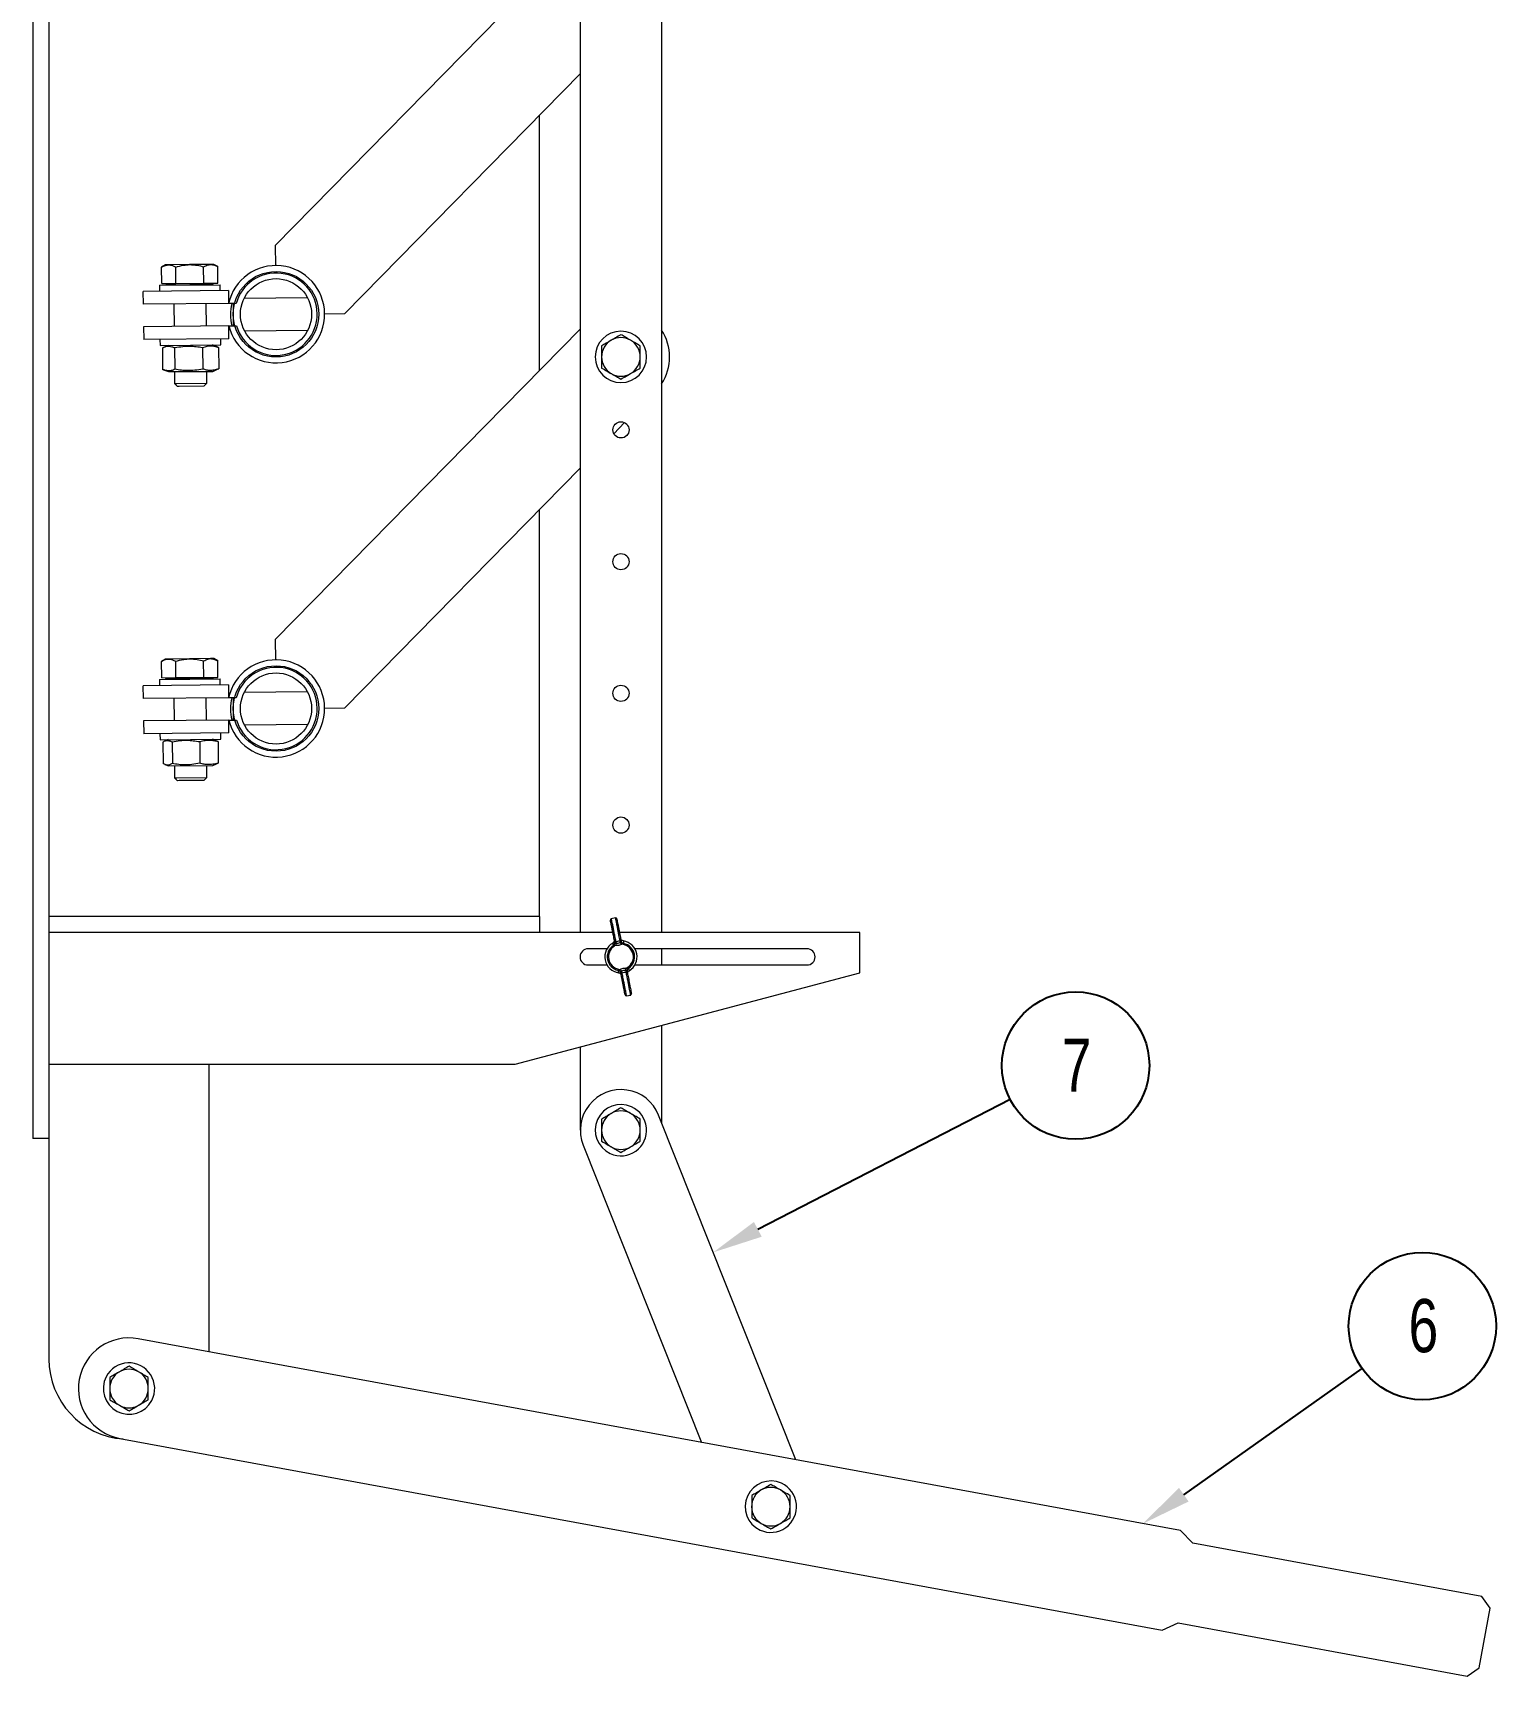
# Model space of a CAD drawing. Header units: millimetres. Extents: x 5983 to 6824, y 1301 to 1895.
# Drawn here: x 6416.9 to 6513.1, y 1651.6 to 1759.7 of the extents above; entities that cross this region are included whole.
import ezdxf

# ---------------------------------------------------------------- set-up
doc = ezdxf.new("R2010")
doc.units = ezdxf.units.MM
doc.linetypes.add('SLD-Sólida', pattern=[0])
doc.layers.add('FORMATO', color=90, linetype='SLD-Sólida')
doc.styles.add('SLDTEXTSTYLE5', font='TXT', dxfattribs={"width": 0.75})

msp = doc.modelspace()

# ---------------------------------------------------------------- linework, layer by layer
at = {"linetype": 'SLD-Sólida', "lineweight": 18}
for p, q in [((6416.87, 1820.7), (6416.87, 1686.94)), ((6417.92, 1820.7), (6417.92, 1686.94)), ((6452.88, 1700.48), (6452.88, 1816.15)), ((6458.22, 1816.15), (6458.22, 1700.48)), ((6452.88, 1766.13), (6432.81, 1745.68)), ((6437.38, 1741.2), (6452.88, 1757)), ((6450.19, 1737.46), (6450.19, 1754.25)), ((6432.81, 1745.68), (6432.83, 1744.36)), ((6425.58, 1744.4), (6425.33, 1744.26)), ((6425.34, 1743.17), (6425.33, 1744.26)), ((6425.79, 1744.4), (6425.58, 1744.4)), ((6427.18, 1744.42), (6425.79, 1744.4)), ((6426.27, 1743.18), (6426.26, 1744.26)), ((6428.56, 1744.43), (6427.18, 1744.42)), ((6428.11, 1743.2), (6428.1, 1744.28)), ((6428.78, 1744.43), (6428.56, 1744.43)), ((6429.03, 1744.29), (6428.78, 1744.43)), ((6429.04, 1743.21), (6429.03, 1744.29)), ((6429.73, 1742.71), (6424.13, 1742.65)), ((6425.19, 1743.06), (6429.19, 1743.1)), ((6425.19, 1743.06), (6425.19, 1742.66)), ((6425.34, 1743.17), (6426.27, 1743.18)), ((6425.6, 1743.17), (6425.69, 1743.08)), ((6428.69, 1743.11), (6425.69, 1743.08)), ((6425.69, 1743.08), (6425.69, 1743.07)), ((6426.27, 1743.18), (6428.11, 1743.2)), ((6428.11, 1743.2), (6429.04, 1743.21)), ((6428.69, 1743.11), (6428.78, 1743.2)), ((6428.69, 1743.1), (6428.69, 1743.11)), ((6429.19, 1742.7), (6429.19, 1743.1)), ((6429.73, 1742.71), (6429.74, 1741.86)), ((6424.14, 1741.81), (6424.13, 1742.65)), ((6429.74, 1741.86), (6424.14, 1741.81)), ((6426.14, 1741.83), (6426.15, 1740.36)), ((6428.28, 1740.38), (6428.27, 1741.85)), ((6430.24, 1741.86), (6429.74, 1741.86)), ((6430.04, 1741.86), (6430.05, 1740.4)), ((6434.93, 1742.24), (6430.77, 1742.2)), ((6436.06, 1741.19), (6437.38, 1741.2)), ((6429.75, 1740.39), (6424.15, 1740.34)), ((6424.15, 1740.34), (6424.16, 1739.49)), ((6429.76, 1739.55), (6424.16, 1739.49)), ((6425.22, 1739.5), (6425.23, 1739.1)), ((6429.23, 1739.14), (6429.22, 1739.54)), ((6429.75, 1740.39), (6430.26, 1740.4)), ((6429.76, 1739.55), (6429.75, 1740.39)), ((6430.79, 1740.07), (6434.95, 1740.11)), ((6452.88, 1740.2), (6432.81, 1719.75)), ((6425.23, 1739.1), (6429.23, 1739.14)), ((6425.39, 1738.95), (6425.4, 1737.53)), ((6425.77, 1739.11), (6425.45, 1738.98)), ((6426.19, 1738.96), (6426.21, 1737.54)), ((6428.03, 1738.97), (6428.05, 1737.55)), ((6429.01, 1739.01), (6428.69, 1739.14)), ((6429.07, 1738.98), (6429.01, 1739)), ((6429.07, 1738.98), (6429.09, 1737.56)), ((6425.46, 1737.5), (6425.79, 1737.38)), ((6425.79, 1737.38), (6428.7, 1737.4)), ((6426.18, 1737.38), (6426.19, 1736.61)), ((6428.32, 1736.63), (6428.31, 1737.4)), ((6428.7, 1737.4), (6429.02, 1737.54)), ((6429.02, 1737.54), (6429.09, 1737.56)), ((6426.19, 1736.61), (6426.39, 1736.41)), ((6426.19, 1736.61), (6426.33, 1736.61)), ((6426.33, 1736.61), (6428.32, 1736.63)), ((6426.5, 1736.41), (6426.39, 1736.41)), ((6428.12, 1736.42), (6426.5, 1736.41)), ((6428.12, 1736.42), (6428.32, 1736.63)), ((6455.08, 1733.3), (6455.79, 1734.03)), ((6437.38, 1715.27), (6452.88, 1731.06)), ((6450.19, 1701.54), (6450.19, 1728.32)), ((6432.81, 1719.75), (6432.83, 1718.42)), ((6425.58, 1718.47), (6425.33, 1718.32)), ((6425.34, 1717.24), (6425.33, 1718.32)), ((6425.79, 1718.47), (6425.58, 1718.47)), ((6427.18, 1718.48), (6425.79, 1718.47)), ((6426.27, 1717.25), (6426.26, 1718.33)), ((6428.56, 1718.5), (6427.18, 1718.48)), ((6428.11, 1717.26), (6428.1, 1718.35)), ((6428.78, 1718.5), (6428.56, 1718.5)), ((6429.03, 1718.36), (6428.78, 1718.5)), ((6429.04, 1717.27), (6429.03, 1718.36)), ((6429.73, 1716.77), (6424.13, 1716.72)), ((6425.19, 1717.13), (6429.19, 1717.17)), ((6425.19, 1717.13), (6425.19, 1716.73)), ((6425.34, 1717.24), (6426.27, 1717.25)), ((6425.6, 1717.24), (6425.69, 1717.15)), ((6428.69, 1717.18), (6425.69, 1717.15)), ((6425.69, 1717.15), (6425.69, 1717.14)), ((6426.27, 1717.25), (6428.11, 1717.26)), ((6428.11, 1717.26), (6429.04, 1717.27)), ((6428.69, 1717.18), (6428.78, 1717.27)), ((6428.69, 1717.16), (6428.69, 1717.18)), ((6429.19, 1716.77), (6429.19, 1717.17)), ((6429.73, 1716.77), (6429.74, 1715.93)), ((6424.14, 1715.87), (6424.13, 1716.72)), ((6429.74, 1715.93), (6424.14, 1715.87)), ((6426.14, 1715.89), (6426.15, 1714.43)), ((6428.28, 1714.45), (6428.27, 1715.91)), ((6430.24, 1715.93), (6429.74, 1715.93)), ((6430.04, 1715.93), (6430.05, 1714.46)), ((6434.93, 1716.31), (6430.77, 1716.27)), ((6436.06, 1715.25), (6437.38, 1715.27)), ((6429.75, 1714.46), (6424.15, 1714.41)), ((6424.15, 1714.41), (6424.16, 1713.56)), ((6429.76, 1713.61), (6424.16, 1713.56)), ((6425.22, 1713.57), (6425.23, 1713.17)), ((6429.23, 1713.21), (6429.22, 1713.61)), ((6429.75, 1714.46), (6430.26, 1714.46)), ((6429.76, 1713.61), (6429.75, 1714.46)), ((6430.79, 1714.14), (6434.95, 1714.18)), ((6425.23, 1713.17), (6429.23, 1713.21)), ((6425.41, 1713.01), (6425.43, 1711.6)), ((6425.77, 1713.18), (6425.53, 1713.08)), ((6426.03, 1713.02), (6426.04, 1711.6)), ((6427.84, 1713.04), (6427.85, 1711.62)), ((6428.93, 1713.11), (6428.69, 1713.2)), ((6429.05, 1713.05), (6428.92, 1713.1)), ((6429.05, 1713.05), (6429.06, 1711.63)), ((6425.55, 1711.54), (6425.79, 1711.44)), ((6425.79, 1711.44), (6428.7, 1711.47)), ((6426.18, 1711.45), (6426.19, 1710.67)), ((6428.32, 1710.69), (6428.31, 1711.47)), ((6428.7, 1711.47), (6428.94, 1711.57)), ((6428.94, 1711.57), (6429.06, 1711.63)), ((6426.19, 1710.67), (6426.39, 1710.47)), ((6426.19, 1710.67), (6426.33, 1710.67)), ((6426.33, 1710.67), (6428.32, 1710.69)), ((6426.5, 1710.48), (6426.39, 1710.47)), ((6428.12, 1710.49), (6426.5, 1710.48)), ((6428.12, 1710.49), (6428.32, 1710.69)), ((6450.19, 1701.54), (6417.92, 1701.54)), ((6450.19, 1701.54), (6450.19, 1700.48)), ((6455.2, 1701.45), (6454.91, 1701.39)), ((6455.02, 1700.48), (6417.92, 1700.48)), ((6455.06, 1699.84), (6455.01, 1699.79)), ((6455.05, 1699.63), (6455.09, 1699.67)), ((6455.05, 1699.63), (6455.09, 1699.57)), ((6455.09, 1699.67), (6455.15, 1699.62)), ((6455.15, 1699.62), (6455.09, 1699.57)), ((6455.15, 1699.83), (6455.12, 1699.96)), ((6455.15, 1699.83), (6455.15, 1699.83)), ((6455.2, 1699.9), (6455.2, 1699.9)), ((6455.2, 1699.9), (6455.23, 1699.77)), ((6455.23, 1699.77), (6455.23, 1699.77)), ((6471.26, 1700.48), (6455.45, 1700.48)), ((6455.49, 1699.96), (6455.49, 1699.96)), ((6455.51, 1699.83), (6455.49, 1699.96)), ((6455.51, 1699.82), (6455.51, 1699.83)), ((6455.54, 1700.04), (6455.56, 1699.91)), ((6455.56, 1699.91), (6455.57, 1699.91)), ((6455.65, 1699.95), (6455.63, 1699.95)), ((6455.71, 1699.93), (6455.64, 1699.95)), ((6455.64, 1699.95), (6455.64, 1699.95)), ((6455.68, 1699.78), (6455.64, 1699.71)), ((6455.71, 1699.69), (6455.64, 1699.71)), ((6455.68, 1699.78), (6455.73, 1699.77)), ((6455.73, 1699.77), (6455.71, 1699.69)), ((6471.26, 1697.82), (6471.26, 1700.48)), ((6452.88, 1698.72), (6452.88, 1699.04)), ((6454.63, 1699.42), (6453.39, 1699.42)), ((6467.79, 1699.42), (6456.46, 1699.42)), ((6458.22, 1699.42), (6458.22, 1698.35)), ((6448.59, 1691.82), (6471.26, 1697.82)), ((6453.39, 1698.35), (6454.63, 1698.35)), ((6455.37, 1698), (6455.39, 1698.08)), ((6455.42, 1697.98), (6455.37, 1698)), ((6455.39, 1698.08), (6455.46, 1698.05)), ((6455.39, 1697.84), (6455.46, 1697.82)), ((6455.42, 1697.98), (6455.46, 1698.05)), ((6455.45, 1697.82), (6455.46, 1697.81)), ((6455.46, 1697.82), (6455.46, 1697.82)), ((6455.56, 1697.72), (6455.53, 1697.85)), ((6455.53, 1697.85), (6455.53, 1697.85)), ((6455.58, 1697.94), (6455.61, 1697.81)), ((6455.58, 1697.94), (6455.58, 1697.94)), ((6455.61, 1697.81), (6455.61, 1697.81)), ((6455.9, 1697.87), (6455.87, 1698)), ((6455.87, 1698), (6455.87, 1698)), ((6455.9, 1697.87), (6455.9, 1697.87)), ((6455.95, 1698.15), (6456, 1698.2)), ((6456.01, 1698.1), (6455.95, 1698.15)), ((6455.95, 1697.94), (6455.95, 1697.93)), ((6455.95, 1697.93), (6455.98, 1697.8)), ((6456.05, 1698.13), (6456, 1698.2)), ((6456.05, 1698.13), (6456.01, 1698.1)), ((6456.04, 1697.93), (6456.09, 1697.97)), ((6456.46, 1698.35), (6467.79, 1698.35)), ((6455.9, 1696.32), (6456.19, 1696.37)), ((6458.22, 1694.36), (6458.22, 1687.99)), ((6452.88, 1687.48), (6452.88, 1692.95)), ((6417.92, 1691.82), (6448.59, 1691.82)), ((6428.46, 1672.9), (6428.46, 1691.82)), ((6467.06, 1665.8), (6458.03, 1688.47)), ((6417.92, 1686.94), (6416.87, 1686.94)), ((6417.92, 1686.94), (6417.92, 1672.42)), ((6453.07, 1686.5), (6460.86, 1666.94)), ((6492.36, 1661.14), (6423.79, 1673.76)), ((6422.59, 1667.2), (6491.15, 1654.58)), ((6493.17, 1660.31), (6492.36, 1661.14)), ((6512.19, 1656.81), (6493.17, 1660.31)), ((6512.72, 1656.03), (6512.19, 1656.81)), ((6512, 1652.1), (6512.72, 1656.03)), ((6491.15, 1654.58), (6492.21, 1655.06)), ((6492.21, 1655.06), (6511.22, 1651.56)), ((6511.22, 1651.56), (6512, 1652.1))]:
    msp.add_line(p, q, dxfattribs=at)
for centre, radius in [((6432.86, 1741.16), 2.81), ((6432.86, 1741.16), 2.34), ((6455.55, 1733.55), 0.533), ((6455.55, 1724.88), 0.533), ((6432.86, 1715.22), 2.81), ((6432.86, 1715.22), 2.34), ((6455.55, 1716.22), 0.533), ((6455.55, 1707.55), 0.533)]:
    msp.add_circle(centre, radius, dxfattribs=at)
for centre, radius, start, end in [((6432.86, 1741.16), 3.2, 193.7918, 167.2958), ((6432.86, 1741.16), 2.71, 196.2479, 164.8397), ((6432.86, 1741.16), 3, 166.3948, 194.6928), ((6455.55, 1738.35), 1.69, 0, 180), ((6455.55, 1738.35), 1.27, 120, 180), ((6455.55, 1738.35), 1.27, 60, 120), ((6455.55, 1738.35), 1.27, 0, 60), ((6455.55, 1738.35), 3.2, 326.4427, 33.5573), ((6455.55, 1738.35), 1.69, 180, 0), ((6455.55, 1738.35), 1.27, 180, 240), ((6455.55, 1738.35), 1.27, 300, 0), ((6455.55, 1738.35), 1.27, 240, 300), ((6432.86, 1715.22), 3.2, 193.7918, 167.2958), ((6432.86, 1715.22), 2.71, 196.2479, 164.8397), ((6432.86, 1715.22), 3, 166.3948, 194.6928), ((6454.94, 1701.32), 0.08, 112.4475, 191.1248), ((6455.2, 1701.37), 0.08, 11.0614, 90.0955), ((6455.55, 1698.88), 1.06, 120.7023, 261.4483), ((6455.55, 1698.88), 1.06, 120.7023, 261.4483), ((6455.55, 1698.88), 0.9, 123.6423, 258.5083), ((6455.55, 1698.88), 0.821, 123.6423, 258.5083), ((6455.22, 1699.85), 0.0787, 191.6125, 271.8369), ((6455.22, 1699.85), 0.0781, 191.8706, 272.3514), ((6455.19, 1700.72), 0.824, 270.7816, 291.369), ((6455.49, 1699.9), 0.0787, 290.3137, 10.5382), ((6455.49, 1699.9), 0.0781, 289.7993, 10.2801), ((6455.55, 1698.88), 1.06, 11.0753, 81.4483), ((6455.55, 1698.88), 1.06, 300.7023, 81.4483), ((6455.55, 1698.88), 0.821, 303.6423, 78.5083), ((6455.55, 1698.88), 0.9, 303.6423, 78.5083), ((6453.39, 1698.88), 0.533, 90, 270), ((6455.55, 1698.88), 1.06, 300.7023, 11.0753), ((6467.79, 1698.88), 0.533, 270, 90), ((6455.61, 1697.87), 0.0787, 110.3137, 190.5382), ((6455.61, 1697.87), 0.0781, 109.7993, 190.2801), ((6455.91, 1697.04), 0.824, 90.7816, 111.369), ((6455.88, 1697.92), 0.0787, 11.6125, 91.8369), ((6455.88, 1697.92), 0.0781, 11.8706, 92.3514), ((6455.9, 1696.4), 0.08, 191.0259, 269.248), ((6456.16, 1696.45), 0.08, 291.8207, 11.0892), ((6455.55, 1687.48), 2.67, 21.7118, 201.7118), ((6455.55, 1687.48), 1.69, 65.545, 245.545), ((6455.55, 1687.48), 1.69, 245.545, 65.545), ((6455.55, 1687.48), 1.27, 60, 120), ((6455.55, 1687.48), 1.27, 120, 180), ((6455.55, 1687.48), 1.27, 0, 60), ((6455.55, 1687.48), 1.27, 180, 240), ((6455.55, 1687.48), 1.27, 300, 0), ((6455.55, 1687.48), 1.27, 240, 300), ((6423.19, 1670.48), 3.33, 79.5667, 259.5667), ((6423.19, 1672.42), 5.27, 180, 265.8825), ((6423.19, 1670.48), 1.69, 332.5028, 152.5028), ((6423.19, 1670.48), 1.27, 120, 180), ((6423.19, 1670.48), 1.27, 60, 120), ((6423.19, 1670.48), 1.27, 0, 60), ((6423.19, 1670.48), 1.69, 152.5028, 332.5028), ((6423.19, 1670.48), 1.27, 180, 240), ((6423.19, 1670.48), 1.27, 300, 0), ((6423.19, 1670.48), 1.27, 240, 300), ((6465.41, 1662.71), 1.69, 65.545, 245.545), ((6465.41, 1662.71), 1.27, 120, 180), ((6465.41, 1662.71), 1.69, 245.545, 65.545), ((6465.41, 1662.71), 1.27, 60, 120), ((6465.41, 1662.71), 1.27, 0, 60), ((6465.41, 1662.71), 1.27, 180, 240), ((6465.41, 1662.71), 1.27, 300, 0), ((6465.41, 1662.71), 1.27, 240, 300)]:
    msp.add_arc(centre, radius, start, end, dxfattribs=at)
for points, knots in [([(6425.33, 1744.26), (6425.42, 1744.3), (6425.57, 1744.38), (6425.73, 1744.4), (6425.79, 1744.4)], [0, 0, 0, 0, 0.581944, 1, 1, 1, 1]), ([(6425.79, 1744.4), (6425.88, 1744.4), (6426.03, 1744.38), (6426.18, 1744.3), (6426.26, 1744.26)], [0, 0, 0, 0, 0.53526, 1, 1, 1, 1]), ([(6426.26, 1744.26), (6426.43, 1744.31), (6426.73, 1744.39), (6427.05, 1744.41), (6427.18, 1744.42)], [0, 0, 0, 0, 0.581944, 1, 1, 1, 1]), ([(6427.18, 1744.42), (6427.35, 1744.41), (6427.66, 1744.4), (6427.96, 1744.32), (6428.1, 1744.28)], [0, 0, 0, 0, 0.53526, 1, 1, 1, 1]), ([(6428.1, 1744.28), (6428.19, 1744.33), (6428.34, 1744.41), (6428.5, 1744.42), (6428.56, 1744.43)], [0, 0, 0, 0, 0.581944, 1, 1, 1, 1]), ([(6428.56, 1744.43), (6428.65, 1744.42), (6428.8, 1744.41), (6428.96, 1744.33), (6429.03, 1744.29)], [0, 0, 0, 0, 0.5352597, 1, 1, 1, 1]), ([(6454.92, 1739.45), (6454.8, 1739.38), (6454.59, 1739.26), (6454.38, 1739.14), (6454.28, 1739.08)], [0, 0, 0, 0, 0.53526, 1, 1, 1, 1]), ([(6455.55, 1739.81), (6455.43, 1739.74), (6455.22, 1739.62), (6455.01, 1739.5), (6454.92, 1739.45)], [0, 0, 0, 0, 0.581944, 1, 1, 1, 1]), ([(6456.18, 1739.45), (6456.07, 1739.51), (6455.85, 1739.64), (6455.65, 1739.76), (6455.55, 1739.81)], [0, 0, 0, 0, 0.53526, 1, 1, 1, 1]), ([(6456.82, 1739.08), (6456.69, 1739.15), (6456.49, 1739.27), (6456.27, 1739.39), (6456.18, 1739.45)], [0, 0, 0, 0, 0.581944, 1, 1, 1, 1]), ([(6425.39, 1738.95), (6425.47, 1738.98), (6425.61, 1739.04), (6425.82, 1739.06), (6426.01, 1739.03), (6426.13, 1738.98), (6426.19, 1738.96)], [0, 0, 0, 0, 0.29415, 0.555285, 0.764493, 1, 1, 1, 1]), ([(6426.19, 1738.96), (6426.37, 1738.99), (6426.71, 1739.05), (6427.18, 1739.07), (6427.62, 1739.04), (6427.89, 1739), (6428.03, 1738.97)], [0, 0, 0, 0, 0.29415, 0.555285, 0.764493, 1, 1, 1, 1]), ([(6428.03, 1738.97), (6428.14, 1739.01), (6428.33, 1739.07), (6428.59, 1739.09), (6428.84, 1739.06), (6428.99, 1739.01), (6429.07, 1738.98)], [0, 0, 0, 0, 0.29415, 0.555285, 0.764493, 1, 1, 1, 1]), ([(6454.28, 1739.08), (6454.28, 1738.94), (6454.28, 1738.7), (6454.28, 1738.45), (6454.28, 1738.35)], [0, 0, 0, 0, 0.581944, 1, 1, 1, 1]), ([(6456.82, 1738.35), (6456.82, 1738.48), (6456.82, 1738.73), (6456.82, 1738.97), (6456.82, 1739.08)], [0, 0, 0, 0, 0.53526, 1, 1, 1, 1]), ([(6426.21, 1737.54), (6426.13, 1737.5), (6425.98, 1737.44), (6425.77, 1737.43), (6425.58, 1737.46), (6425.46, 1737.5), (6425.4, 1737.53)], [0, 0, 0, 0, 0.29415, 0.555285, 0.764493, 1, 1, 1, 1]), ([(6428.05, 1737.55), (6427.87, 1737.52), (6427.53, 1737.46), (6427.06, 1737.44), (6426.62, 1737.47), (6426.35, 1737.51), (6426.21, 1737.54)], [0, 0, 0, 0, 0.29415, 0.555285, 0.764493, 1, 1, 1, 1]), ([(6429.09, 1737.56), (6428.98, 1737.53), (6428.79, 1737.47), (6428.53, 1737.45), (6428.28, 1737.48), (6428.13, 1737.53), (6428.05, 1737.55)], [0, 0, 0, 0, 0.29415, 0.555285, 0.764493, 1, 1, 1, 1]), ([(6454.28, 1738.35), (6454.28, 1738.22), (6454.28, 1737.97), (6454.28, 1737.73), (6454.28, 1737.62)], [0, 0, 0, 0, 0.53526, 1, 1, 1, 1]), ([(6454.28, 1737.62), (6454.4, 1737.55), (6454.61, 1737.43), (6454.83, 1737.3), (6454.92, 1737.25)], [0, 0, 0, 0, 0.581944, 1, 1, 1, 1]), ([(6456.18, 1737.25), (6456.3, 1737.32), (6456.51, 1737.44), (6456.72, 1737.56), (6456.82, 1737.62)], [0, 0, 0, 0, 0.53526, 1, 1, 1, 1]), ([(6456.82, 1737.62), (6456.82, 1737.76), (6456.82, 1738), (6456.82, 1738.25), (6456.82, 1738.35)], [0, 0, 0, 0, 0.581944, 1, 1, 1, 1]), ([(6454.92, 1737.25), (6455.03, 1737.19), (6455.25, 1737.06), (6455.45, 1736.94), (6455.55, 1736.89)], [0, 0, 0, 0, 0.53526, 1, 1, 1, 1]), ([(6455.55, 1736.89), (6455.67, 1736.96), (6455.88, 1737.08), (6456.09, 1737.2), (6456.18, 1737.25)], [0, 0, 0, 0, 0.581944, 1, 1, 1, 1]), ([(6425.33, 1718.32), (6425.42, 1718.37), (6425.57, 1718.45), (6425.73, 1718.46), (6425.79, 1718.47)], [0, 0, 0, 0, 0.581944, 1, 1, 1, 1]), ([(6425.79, 1718.47), (6425.88, 1718.46), (6426.03, 1718.45), (6426.18, 1718.37), (6426.26, 1718.33)], [0, 0, 0, 0, 0.53526, 1, 1, 1, 1]), ([(6426.26, 1718.33), (6426.43, 1718.38), (6426.73, 1718.46), (6427.05, 1718.48), (6427.18, 1718.48)], [0, 0, 0, 0, 0.581944, 1, 1, 1, 1]), ([(6427.18, 1718.48), (6427.35, 1718.48), (6427.66, 1718.46), (6427.96, 1718.38), (6428.1, 1718.35)], [0, 0, 0, 0, 0.53526, 1, 1, 1, 1]), ([(6428.1, 1718.35), (6428.19, 1718.4), (6428.34, 1718.48), (6428.5, 1718.49), (6428.56, 1718.5)], [0, 0, 0, 0, 0.581944, 1, 1, 1, 1]), ([(6428.56, 1718.5), (6428.65, 1718.49), (6428.8, 1718.47), (6428.96, 1718.39), (6429.03, 1718.36)], [0, 0, 0, 0, 0.53526, 1, 1, 1, 1]), ([(6425.41, 1713.01), (6425.47, 1713.05), (6425.59, 1713.11), (6425.74, 1713.12), (6425.89, 1713.09), (6425.98, 1713.05), (6426.03, 1713.02)], [0, 0, 0, 0, 0.2941502, 0.5552845, 0.7644931, 1, 1, 1, 1]), ([(6426.03, 1713.02), (6426.2, 1713.05), (6426.53, 1713.12), (6427, 1713.14), (6427.43, 1713.11), (6427.7, 1713.06), (6427.84, 1713.04)], [0, 0, 0, 0, 0.29415, 0.555285, 0.764493, 1, 1, 1, 1]), ([(6427.84, 1713.04), (6427.96, 1713.07), (6428.18, 1713.13), (6428.49, 1713.15), (6428.77, 1713.12), (6428.95, 1713.07), (6429.05, 1713.05)], [0, 0, 0, 0, 0.29415, 0.555285, 0.764493, 1, 1, 1, 1]), ([(6426.04, 1711.6), (6425.98, 1711.57), (6425.87, 1711.51), (6425.71, 1711.49), (6425.57, 1711.52), (6425.48, 1711.57), (6425.43, 1711.6)], [0, 0, 0, 0, 0.29415, 0.555285, 0.764493, 1, 1, 1, 1]), ([(6427.85, 1711.62), (6427.68, 1711.59), (6427.34, 1711.52), (6426.88, 1711.5), (6426.45, 1711.53), (6426.18, 1711.58), (6426.04, 1711.6)], [0, 0, 0, 0, 0.29415, 0.555285, 0.764493, 1, 1, 1, 1]), ([(6429.06, 1711.63), (6428.94, 1711.6), (6428.72, 1711.54), (6428.41, 1711.52), (6428.13, 1711.55), (6427.95, 1711.59), (6427.85, 1711.62)], [0, 0, 0, 0, 0.29415, 0.555285, 0.764493, 1, 1, 1, 1]), ([(6455.12, 1699.96), (6455.12, 1699.97), (6455.11, 1700), (6455.09, 1700.11), (6455.06, 1700.29), (6455.01, 1700.51), (6454.97, 1700.74), (6454.93, 1700.93), (6454.9, 1701.1), (6454.87, 1701.22), (6454.86, 1701.3), (6454.86, 1701.3), (6454.86, 1701.29)], [0, 0, 0, 0, 0.057403, 0.172894, 0.288385, 0.403875, 0.519366, 0.634857, 0.707141, 0.822631, 0.938122, 1, 1, 1, 1]), ([(6454.91, 1701.38), (6454.91, 1701.38), (6454.91, 1701.39), (6454.92, 1701.3), (6454.95, 1701.16), (6454.99, 1700.98), (6455.03, 1700.77), (6455.08, 1700.51), (6455.13, 1700.26), (6455.17, 1700.06), (6455.19, 1699.94), (6455.2, 1699.91), (6455.2, 1699.9)], [0, 0, 0, 0, 0.061823, 0.177312, 0.2928, 0.365083, 0.480572, 0.596061, 0.711549, 0.827038, 0.942527, 1, 1, 1, 1]), ([(6455.49, 1699.96), (6455.48, 1699.98), (6455.48, 1700.03), (6455.44, 1700.19), (6455.4, 1700.41), (6455.35, 1700.66), (6455.31, 1700.89), (6455.27, 1701.09), (6455.23, 1701.27), (6455.21, 1701.4), (6455.19, 1701.46), (6455.2, 1701.45), (6455.2, 1701.44)], [0, 0, 0, 0, 0.100845, 0.216387, 0.331929, 0.447472, 0.563014, 0.63533, 0.750873, 0.866415, 0.981957, 1, 1, 1, 1]), ([(6455.28, 1701.38), (6455.28, 1701.38), (6455.27, 1701.39), (6455.29, 1701.34), (6455.31, 1701.22), (6455.34, 1701.06), (6455.38, 1700.88), (6455.42, 1700.68), (6455.46, 1700.45), (6455.5, 1700.25), (6455.53, 1700.11), (6455.54, 1700.06), (6455.54, 1700.04)], [0, 0, 0, 0, 0.017957, 0.133518, 0.249078, 0.364639, 0.436967, 0.552527, 0.668088, 0.783649, 0.899209, 1, 1, 1, 1]), ([(6455.05, 1699.63), (6455.04, 1699.66), (6455.03, 1699.71), (6455.02, 1699.76), (6455.01, 1699.79), (6455.01, 1699.79)], [0, 0, 0, 0, 0.469543, 0.955046, 1, 1, 1, 1]), ([(6455.12, 1699.95), (6455.11, 1699.93), (6455.1, 1699.88), (6455.08, 1699.85), (6455.06, 1699.84)], [0, 0, 0, 0, 0.458018, 1, 1, 1, 1]), ([(6455.09, 1699.67), (6455.1, 1699.68), (6455.12, 1699.71), (6455.14, 1699.74), (6455.14, 1699.77), (6455.15, 1699.8), (6455.15, 1699.82), (6455.15, 1699.83), (6455.15, 1699.83)], [0, 0, 0, 0, 0.197216, 0.362462, 0.401498, 0.605642, 0.832059, 1, 1, 1, 1]), ([(6455.12, 1699.96), (6455.12, 1699.96), (6455.12, 1699.95), (6455.13, 1699.93), (6455.15, 1699.91), (6455.17, 1699.9), (6455.19, 1699.9), (6455.2, 1699.9)], [0, 0, 0, 0, 0.093943, 0.275175, 0.516784, 0.758392, 1, 1, 1, 1]), ([(6455.23, 1699.77), (6455.23, 1699.76), (6455.23, 1699.76), (6455.23, 1699.73), (6455.22, 1699.69), (6455.19, 1699.65), (6455.17, 1699.63), (6455.15, 1699.62)], [0, 0, 0, 0, 0.136909, 0.333192, 0.530069, 0.755893, 1, 1, 1, 1]), ([(6455.54, 1700.04), (6455.54, 1700.04), (6455.54, 1700.03), (6455.54, 1700.01), (6455.53, 1699.99), (6455.51, 1699.97), (6455.5, 1699.96), (6455.49, 1699.96)], [0, 0, 0, 0, 0.093943, 0.275175, 0.516784, 0.758392, 1, 1, 1, 1]), ([(6455.64, 1699.71), (6455.63, 1699.71), (6455.61, 1699.72), (6455.57, 1699.74), (6455.55, 1699.76), (6455.53, 1699.78), (6455.52, 1699.79), (6455.52, 1699.81), (6455.52, 1699.82), (6455.51, 1699.82)], [0, 0, 0, 0, 0.117561, 0.3344392, 0.5290642, 0.5519201, 0.7561386, 0.7767704, 1, 1, 1, 1]), ([(6455.64, 1699.95), (6455.62, 1699.96), (6455.59, 1699.97), (6455.56, 1700.01), (6455.55, 1700.03)], [0, 0, 0, 0, 0.503615, 1, 1, 1, 1]), ([(6455.57, 1699.91), (6455.57, 1699.91), (6455.57, 1699.9), (6455.58, 1699.86), (6455.6, 1699.84), (6455.63, 1699.82), (6455.65, 1699.8), (6455.67, 1699.79), (6455.68, 1699.78)], [0, 0, 0, 0, 0.270201, 0.516749, 0.687182, 0.724395, 0.906715, 1, 1, 1, 1]), ([(6455.71, 1699.93), (6455.71, 1699.93), (6455.71, 1699.9), (6455.72, 1699.84), (6455.73, 1699.79), (6455.73, 1699.77)], [0, 0, 0, 0, 0.0449545, 0.5304566, 1, 1, 1, 1]), ([(6455.39, 1697.84), (6455.39, 1697.84), (6455.39, 1697.87), (6455.38, 1697.92), (6455.37, 1697.97), (6455.37, 1698)], [0, 0, 0, 0, 0.044954, 0.530457, 1, 1, 1, 1]), ([(6455.53, 1697.85), (6455.53, 1697.86), (6455.53, 1697.87), (6455.51, 1697.9), (6455.49, 1697.93), (6455.47, 1697.95), (6455.45, 1697.97), (6455.43, 1697.98), (6455.42, 1697.98)], [0, 0, 0, 0, 0.270201, 0.516749, 0.687182, 0.724395, 0.906715, 1, 1, 1, 1]), ([(6455.46, 1698.05), (6455.46, 1698.05), (6455.49, 1698.04), (6455.53, 1698.03), (6455.55, 1698), (6455.57, 1697.98), (6455.57, 1697.97), (6455.58, 1697.95), (6455.58, 1697.95), (6455.58, 1697.94)], [0, 0, 0, 0, 0.117561, 0.334439, 0.529064, 0.55192, 0.756139, 0.77677, 1, 1, 1, 1]), ([(6455.46, 1697.82), (6455.47, 1697.81), (6455.51, 1697.79), (6455.54, 1697.75), (6455.55, 1697.73)], [0, 0, 0, 0, 0.503615, 1, 1, 1, 1]), ([(6455.56, 1697.72), (6455.56, 1697.73), (6455.56, 1697.74), (6455.56, 1697.75), (6455.57, 1697.78), (6455.58, 1697.8), (6455.6, 1697.81), (6455.61, 1697.81)], [0, 0, 0, 0, 0.093943, 0.275175, 0.516784, 0.758392, 1, 1, 1, 1]), ([(6455.82, 1696.39), (6455.82, 1696.39), (6455.82, 1696.38), (6455.81, 1696.46), (6455.78, 1696.59), (6455.75, 1696.75), (6455.71, 1696.94), (6455.67, 1697.18), (6455.62, 1697.4), (6455.59, 1697.58), (6455.57, 1697.68), (6455.56, 1697.71), (6455.56, 1697.72)], [0, 0, 0, 0, 0.0618782, 0.1773688, 0.2928595, 0.3651432, 0.4806339, 0.5961246, 0.7116152, 0.8271059, 0.9425966, 1, 1, 1, 1]), ([(6455.61, 1697.81), (6455.61, 1697.8), (6455.62, 1697.77), (6455.64, 1697.65), (6455.68, 1697.45), (6455.73, 1697.2), (6455.78, 1696.94), (6455.82, 1696.73), (6455.86, 1696.55), (6455.88, 1696.41), (6455.9, 1696.32), (6455.9, 1696.32), (6455.9, 1696.33)], [0, 0, 0, 0, 0.057473, 0.172962, 0.288451, 0.40394, 0.519429, 0.634917, 0.7072, 0.822689, 0.938178, 1, 1, 1, 1]), ([(6455.87, 1698), (6455.87, 1698), (6455.87, 1698.01), (6455.87, 1698.03), (6455.88, 1698.07), (6455.9, 1698.11), (6455.93, 1698.14), (6455.95, 1698.15)], [0, 0, 0, 0, 0.136909, 0.333192, 0.530069, 0.755893, 1, 1, 1, 1]), ([(6455.98, 1697.8), (6455.98, 1697.81), (6455.97, 1697.82), (6455.97, 1697.83), (6455.95, 1697.85), (6455.92, 1697.87), (6455.91, 1697.87), (6455.9, 1697.87)], [0, 0, 0, 0, 0.0939427, 0.2751752, 0.5167836, 0.7583918, 1, 1, 1, 1]), ([(6456.19, 1696.38), (6456.19, 1696.38), (6456.19, 1696.36), (6456.18, 1696.42), (6456.16, 1696.55), (6456.12, 1696.73), (6456.08, 1696.94), (6456.04, 1697.16), (6455.99, 1697.42), (6455.94, 1697.64), (6455.91, 1697.8), (6455.9, 1697.84), (6455.9, 1697.87)], [0, 0, 0, 0, 0.018043, 0.133585, 0.249128, 0.36467, 0.436986, 0.552528, 0.668071, 0.783613, 0.899155, 1, 1, 1, 1]), ([(6456.01, 1698.1), (6456, 1698.08), (6455.98, 1698.06), (6455.96, 1698.03), (6455.95, 1698), (6455.95, 1697.97), (6455.95, 1697.95), (6455.95, 1697.94), (6455.95, 1697.94)], [0, 0, 0, 0, 0.197216, 0.362462, 0.401498, 0.605642, 0.832059, 1, 1, 1, 1]), ([(6455.98, 1697.82), (6455.99, 1697.84), (6455.99, 1697.88), (6456.02, 1697.91), (6456.04, 1697.93)], [0, 0, 0, 0, 0.4580179, 1, 1, 1, 1]), ([(6455.98, 1697.8), (6455.98, 1697.78), (6455.99, 1697.74), (6456.02, 1697.6), (6456.06, 1697.4), (6456.1, 1697.17), (6456.14, 1696.97), (6456.18, 1696.78), (6456.21, 1696.62), (6456.23, 1696.51), (6456.24, 1696.45), (6456.24, 1696.47), (6456.24, 1696.47)], [0, 0, 0, 0, 0.100791, 0.216351, 0.331912, 0.447473, 0.563033, 0.635361, 0.750922, 0.866482, 0.982043, 1, 1, 1, 1]), ([(6456.05, 1698.13), (6456.05, 1698.11), (6456.07, 1698.06), (6456.08, 1698), (6456.09, 1697.98), (6456.09, 1697.97)], [0, 0, 0, 0, 0.469543, 0.955046, 1, 1, 1, 1]), ([(6455.55, 1688.95), (6455.43, 1688.88), (6455.22, 1688.76), (6455.01, 1688.63), (6454.92, 1688.58)], [0, 0, 0, 0, 0.581944, 1, 1, 1, 1]), ([(6456.18, 1688.58), (6456.07, 1688.65), (6455.85, 1688.77), (6455.65, 1688.89), (6455.55, 1688.95)], [0, 0, 0, 0, 0.53526, 1, 1, 1, 1]), ([(6454.92, 1688.58), (6454.8, 1688.51), (6454.59, 1688.39), (6454.38, 1688.27), (6454.28, 1688.21)], [0, 0, 0, 0, 0.53526, 1, 1, 1, 1]), ([(6454.28, 1688.21), (6454.28, 1688.07), (6454.28, 1687.83), (6454.28, 1687.59), (6454.28, 1687.48)], [0, 0, 0, 0, 0.581944, 1, 1, 1, 1]), ([(6456.82, 1688.21), (6456.69, 1688.28), (6456.49, 1688.4), (6456.27, 1688.53), (6456.18, 1688.58)], [0, 0, 0, 0, 0.581944, 1, 1, 1, 1]), ([(6456.82, 1687.48), (6456.82, 1687.62), (6456.82, 1687.86), (6456.82, 1688.1), (6456.82, 1688.21)], [0, 0, 0, 0, 0.53526, 1, 1, 1, 1]), ([(6454.28, 1687.48), (6454.28, 1687.35), (6454.28, 1687.1), (6454.28, 1686.86), (6454.28, 1686.75)], [0, 0, 0, 0, 0.53526, 1, 1, 1, 1]), ([(6454.28, 1686.75), (6454.4, 1686.68), (6454.61, 1686.56), (6454.83, 1686.44), (6454.92, 1686.39)], [0, 0, 0, 0, 0.581944, 1, 1, 1, 1]), ([(6456.18, 1686.39), (6456.3, 1686.45), (6456.51, 1686.58), (6456.72, 1686.7), (6456.82, 1686.75)], [0, 0, 0, 0, 0.53526, 1, 1, 1, 1]), ([(6456.82, 1686.75), (6456.82, 1686.89), (6456.82, 1687.13), (6456.82, 1687.38), (6456.82, 1687.48)], [0, 0, 0, 0, 0.581944, 1, 1, 1, 1]), ([(6454.92, 1686.39), (6455.03, 1686.32), (6455.25, 1686.2), (6455.45, 1686.08), (6455.55, 1686.02)], [0, 0, 0, 0, 0.53526, 1, 1, 1, 1]), ([(6455.55, 1686.02), (6455.67, 1686.09), (6455.88, 1686.21), (6456.09, 1686.33), (6456.18, 1686.39)], [0, 0, 0, 0, 0.581944, 1, 1, 1, 1]), ([(6422.56, 1671.58), (6422.54, 1671.57), (6422.43, 1671.51), (6422.21, 1671.38), (6422.02, 1671.27), (6421.92, 1671.21)], [0, 0, 0, 0, 0.070092, 0.530785, 1, 1, 1, 1]), ([(6423.19, 1671.95), (6423.09, 1671.89), (6422.88, 1671.77), (6422.67, 1671.64), (6422.56, 1671.58)], [0, 0, 0, 0, 0.495458, 1, 1, 1, 1]), ([(6423.82, 1671.58), (6423.81, 1671.59), (6423.7, 1671.65), (6423.48, 1671.78), (6423.29, 1671.89), (6423.19, 1671.95)], [0, 0, 0, 0, 0.070092, 0.530785, 1, 1, 1, 1]), ([(6424.46, 1671.21), (6424.35, 1671.27), (6424.15, 1671.39), (6423.93, 1671.52), (6423.82, 1671.58)], [0, 0, 0, 0, 0.495458, 1, 1, 1, 1]), ([(6421.92, 1671.21), (6421.92, 1671.03), (6421.92, 1670.79), (6421.92, 1670.54), (6421.92, 1670.48)], [0, 0, 0, 0, 0.777345, 1, 1, 1, 1]), ([(6421.92, 1670.48), (6421.92, 1670.28), (6421.92, 1670.04), (6421.92, 1669.8), (6421.92, 1669.75)], [0, 0, 0, 0, 0.80072, 1, 1, 1, 1]), ([(6424.46, 1670.48), (6424.46, 1670.54), (6424.46, 1670.79), (6424.46, 1671.03), (6424.46, 1671.21)], [0, 0, 0, 0, 0.2226555, 1, 1, 1, 1]), ([(6424.46, 1669.75), (6424.46, 1669.8), (6424.46, 1670.04), (6424.46, 1670.28), (6424.46, 1670.48)], [0, 0, 0, 0, 0.19928, 1, 1, 1, 1]), ([(6421.92, 1669.75), (6422.03, 1669.69), (6422.23, 1669.57), (6422.45, 1669.45), (6422.56, 1669.39)], [0, 0, 0, 0, 0.495458, 1, 1, 1, 1]), ([(6422.56, 1669.39), (6422.57, 1669.38), (6422.69, 1669.31), (6422.9, 1669.19), (6423.09, 1669.08), (6423.19, 1669.02)], [0, 0, 0, 0, 0.070092, 0.530785, 1, 1, 1, 1]), ([(6423.19, 1669.02), (6423.29, 1669.08), (6423.5, 1669.2), (6423.72, 1669.32), (6423.82, 1669.39)], [0, 0, 0, 0, 0.495458, 1, 1, 1, 1]), ([(6423.82, 1669.39), (6423.84, 1669.39), (6423.95, 1669.46), (6424.17, 1669.58), (6424.36, 1669.7), (6424.46, 1669.75)], [0, 0, 0, 0, 0.070092, 0.530785, 1, 1, 1, 1]), ([(6464.78, 1663.81), (6464.67, 1663.74), (6464.45, 1663.61), (6464.24, 1663.5), (6464.15, 1663.44)], [0, 0, 0, 0, 0.53526, 1, 1, 1, 1]), ([(6465.41, 1664.17), (6465.29, 1664.1), (6465.09, 1663.98), (6464.87, 1663.86), (6464.78, 1663.81)], [0, 0, 0, 0, 0.581944, 1, 1, 1, 1]), ([(6466.05, 1663.81), (6465.93, 1663.87), (6465.72, 1664), (6465.51, 1664.12), (6465.41, 1664.17)], [0, 0, 0, 0, 0.53526, 1, 1, 1, 1]), ([(6466.68, 1663.44), (6466.56, 1663.51), (6466.35, 1663.63), (6466.14, 1663.75), (6466.05, 1663.81)], [0, 0, 0, 0, 0.581944, 1, 1, 1, 1]), ([(6464.15, 1663.44), (6464.15, 1663.3), (6464.15, 1663.06), (6464.15, 1662.81), (6464.15, 1662.71)], [0, 0, 0, 0, 0.581944, 1, 1, 1, 1]), ([(6464.15, 1662.71), (6464.15, 1662.58), (6464.15, 1662.33), (6464.15, 1662.09), (6464.15, 1661.98)], [0, 0, 0, 0, 0.53526, 1, 1, 1, 1]), ([(6466.68, 1662.71), (6466.68, 1662.84), (6466.68, 1663.09), (6466.68, 1663.33), (6466.68, 1663.44)], [0, 0, 0, 0, 0.53526, 1, 1, 1, 1]), ([(6466.68, 1661.98), (6466.68, 1662.12), (6466.68, 1662.36), (6466.68, 1662.6), (6466.68, 1662.71)], [0, 0, 0, 0, 0.581944, 1, 1, 1, 1]), ([(6464.15, 1661.98), (6464.27, 1661.91), (6464.48, 1661.79), (6464.69, 1661.66), (6464.78, 1661.61)], [0, 0, 0, 0, 0.581944, 1, 1, 1, 1]), ([(6464.78, 1661.61), (6464.9, 1661.54), (6465.11, 1661.42), (6465.32, 1661.3), (6465.41, 1661.25)], [0, 0, 0, 0, 0.53526, 1, 1, 1, 1]), ([(6465.41, 1661.25), (6465.54, 1661.32), (6465.74, 1661.44), (6465.96, 1661.56), (6466.05, 1661.61)], [0, 0, 0, 0, 0.581944, 1, 1, 1, 1]), ([(6466.05, 1661.61), (6466.16, 1661.68), (6466.38, 1661.8), (6466.58, 1661.92), (6466.68, 1661.98)], [0, 0, 0, 0, 0.53526, 1, 1, 1, 1])]:
    msp.add_open_spline(points, degree=3, knots=knots, dxfattribs=at)
for points in [[(6455.64, 1699.71), (6455.56, 1699.68), (6455.41, 1699.62), (6455.24, 1699.62), (6455.15, 1699.62)], [(6455.23, 1699.77), (6455.27, 1699.77), (6455.37, 1699.78), (6455.47, 1699.81), (6455.51, 1699.83)], [(6455.46, 1698.05), (6455.53, 1698.09), (6455.69, 1698.15), (6455.86, 1698.15), (6455.95, 1698.15)], [(6455.87, 1698), (6455.82, 1697.99), (6455.72, 1697.99), (6455.63, 1697.96), (6455.58, 1697.94)]]:
    msp.add_open_spline(points, degree=3, dxfattribs=at)
at = {"layer": 'FORMATO'}
for p, q in [((6464.56, 1680.96), (6481.15, 1689.51)), ((6492.57, 1663.5), (6504.31, 1671.79))]:
    msp.add_line(p, q, dxfattribs=at)
for centre in [(6485.46, 1691.73), (6508.27, 1674.59)]:
    msp.add_circle(centre, 4.85, dxfattribs=at)
for points in [[(6464.81, 1680.47), (6461.62, 1679.44), (6464.3, 1681.44)], [(6492.89, 1663.05), (6489.88, 1661.59), (6492.26, 1663.95)]]:
    msp.add_solid(points, dxfattribs=at)

# ---------------------------------------------------------------- texts
at = {"layer": 'FORMATO', "style": 'SLDTEXTSTYLE5', "width": 0.75}
for s, p in [('7', (6484.55, 1690.01)), ('6', (6507.36, 1672.87))]:
    msp.add_text(s, height=3.5, dxfattribs=at).set_placement(p)

doc.saveas('drawing.dxf')
